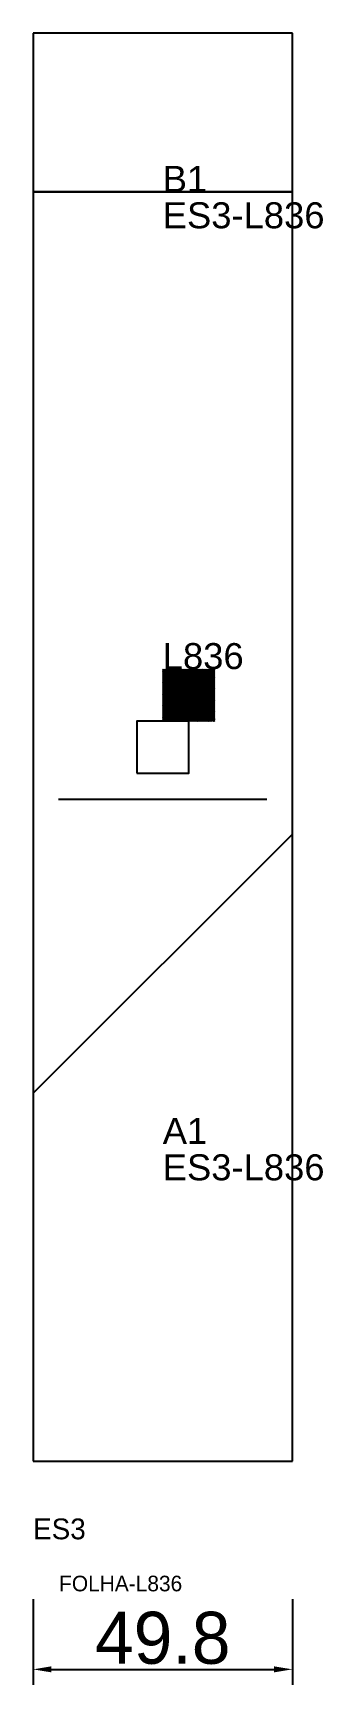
# Model space of a CAD drawing. Header units: metres. Extents: x 222 to 278, y -116 to 202.
import ezdxf

# ---------------------------------------------------------------- set-up
doc = ezdxf.new("R2010")
doc.units = ezdxf.units.M
for name, color, linetype in [('3', 3, 'CONTINUOUS'), ('AUX00', 7, 'CONTINUOUS'), ('COTA', 241, 'CONTINUOUS'), ('FOLHA', 255, 'CONTINUOUS'), ('Hachura', 251, 'CONTINUOUS'), ('NOMENCLATURA', 7, 'CONTINUOUS'), ('Nível', 160, 'CONTINUOUS'), ('Painéis', 200, 'CONTINUOUS'), ('Pilares', 5, 'CONTINUOUS'), ('REAPROVEITAMENTO', 251, 'CONTINUOUS'), ('SARR_2.2x7', 40, 'CONTINUOUS')]:
    doc.layers.add(name, color=color, linetype=linetype)
doc.styles.add('ARIAL', font='Arial.ttf')
doc.styles.add('STR_STANDARD', font='arial.ttf')
doc.dimstyles.new('EZ DXF', dxfattribs={"dimtxt": 10, "dimasz": 3.5, "dimexe": 3, "dimexo": 1.5, "dimgap": 1, "dimtad": 1, "dimdec": 1, "dimdsep": 46, "dimcen": 2.5, "dimazin": 3, "dimtfac": 1, "dimtmove": 0, "dimatfit": 3})

msp = doc.modelspace()

# ---------------------------------------------------------------- hatches: boundary and pattern name
at = {"layer": 'Hachura'}
h = msp.add_hatch(dxfattribs=at)
h.set_pattern_fill('ANSI31', scale=50)
h.paths.add_polyline_path([(222.2, -73.03), (271.99, -73.03), (271.99, 201.5), (222.2, 201.5)])
h = msp.add_hatch(dxfattribs=at)
h.set_pattern_fill('ANSI31', scale=50)
h.paths.add_polyline_path([(222.2, -73.03), (271.99, -73.03), (271.99, 201.5), (222.2, 201.5)])
at = {"layer": 'Reaproveitamento'}
h = msp.add_hatch(dxfattribs=at)
h.set_pattern_fill('SOLID')
h.paths.add_polyline_path([(247.095, 69.235), (257.095, 69.235), (257.095, 79.235), (247.095, 79.235)])
h = msp.add_hatch(dxfattribs=at)
h.set_pattern_fill('SOLID')
h.paths.add_polyline_path([(247.095, 69.235), (257.095, 69.235), (257.095, 79.235), (247.095, 79.235)])

# ---------------------------------------------------------------- linework, layer by layer
at = {"layer": '3'}
msp.add_lwpolyline([(222.2, 170.97), (271.99, 170.97)], close=True, dxfattribs=at)
msp.add_lwpolyline([(222.2, 170.97), (271.99, 170.97)], close=True, dxfattribs=at)
at = {"layer": 'Painéis', "color": 200}
for p, q in [((271.99, 201.5), (222.2, 201.5)), ((222.2, 201.5), (222.2, -73.03)), ((271.99, 201.5), (222.2, 201.5)), ((222.2, 201.5), (222.2, -73.03)), ((271.99, -73.03), (271.99, 201.5)), ((271.99, -73.03), (271.99, 201.5)), ((222.2, -73.03), (271.99, -73.03)), ((222.2, -73.03), (271.99, -73.03))]:
    msp.add_line(p, q, dxfattribs=at)
at = {"layer": 'Pilares'}
msp.add_lwpolyline([(242.095, 59.235), (252.095, 59.235), (252.095, 69.235), (242.095, 69.235)], close=True, dxfattribs=at)
msp.add_lwpolyline([(242.095, 59.235), (252.095, 59.235), (252.095, 69.235), (242.095, 69.235)], close=True, dxfattribs=at)
at = {"layer": 'SARR_2.2x7'}
msp.add_line((227.095, 54.235), (267.095, 54.235), dxfattribs=at)
msp.add_line((227.095, 54.235), (267.095, 54.235), dxfattribs=at)

# ---------------------------------------------------------------- texts
at = {"layer": '3', "style": 'STR_STANDARD'}
for s, p in [('B1', (247.095, 170.97)), ('B1', (247.095, 170.97)), ('A1', (247.095, -12.03)), ('A1', (247.095, -12.03))]:
    msp.add_text(s, height=5, dxfattribs=at).set_placement(p)
at = {"layer": 'AUX00', "style": 'STR_STANDARD'}
for p in [(247.095, 163.97), (247.095, 163.97), (247.095, -19.03), (247.095, -19.03)]:
    msp.add_text('ES3-L836', height=5, dxfattribs=at).set_placement(p)
at = {"layer": 'FOLHA'}
msp.add_text('FOLHA-L836', height=3, dxfattribs=at).set_placement((227.2, -98.03))
msp.add_text('FOLHA-L836', height=3, dxfattribs=at).set_placement((227.2, -98.03))
at = {"layer": 'NOMENCLATURA', "insert": (247.095, 84.235), "char_height": 5, "attachment_point": 1, "style": 'ARIAL'}
msp.add_mtext('L836', dxfattribs=at)
msp.add_mtext('L836', dxfattribs=at)
at = {"layer": 'Nível'}
msp.add_text('ES3', height=4, dxfattribs=at).set_placement((222.2, -88.03))
msp.add_text('ES3', height=4, dxfattribs=at).set_placement((222.2, -88.03))

# ---------------------------------------------------------------- dimensions: what is measured, and where the dimension line sits
at = {"layer": 'COTA'}
msp.add_linear_dim(base=(222.2, -113.03), p1=(222.2, -98.03), p2=(271.99, -98.03), dimstyle='EZ DXF', dxfattribs=at).render()
msp.add_linear_dim(base=(222.2, -113.03), p1=(222.2, -98.03), p2=(271.99, -98.03), dimstyle='EZ DXF', dxfattribs=at).render()

doc.saveas('drawing.dxf')
